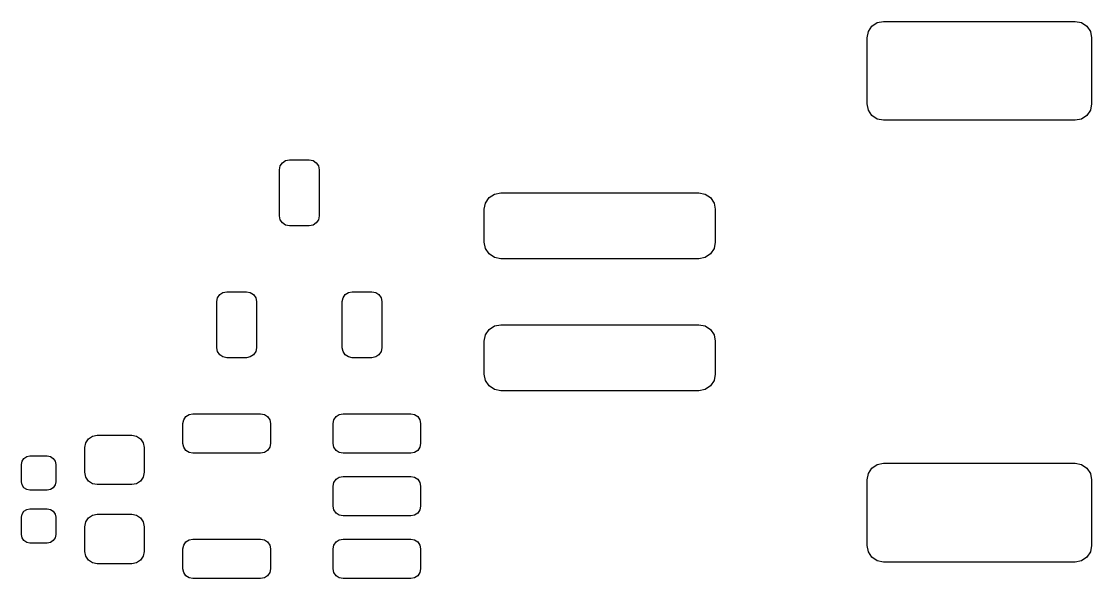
# Model space of a CAD drawing. Extents: x 2.7 to 6.46, y -4.6 to -1.67.
# Drawn here: x 5.822 to 6.461, y -3.638 to -3.305 of the extents above; entities that cross this region are included whole.
import ezdxf

# ---------------------------------------------------------------- set-up
doc = ezdxf.new("R2010")
doc.units = 0
doc.header["$MEASUREMENT"] = 0
doc.layers.add('BLACK', color=7, linetype='CONTINUOUS')

msp = doc.modelspace()

# ---------------------------------------------------------------- linework, layer by layer
at = {"layer": 'BLACK', "linetype": 'CONTINUOUS'}
for p, q in [((6.33285, -3.30587), (6.33661, -3.30512)), ((6.33661, -3.30512), (6.45079, -3.30512)), ((6.45079, -3.30512), (6.45455, -3.30587)), ((6.32677, -3.31496), (6.32752, -3.31119)), ((6.32752, -3.31119), (6.32965, -3.308)), ((6.32965, -3.308), (6.33285, -3.30587)), ((6.45455, -3.30587), (6.45775, -3.308)), ((6.45775, -3.308), (6.45988, -3.31119)), ((6.45988, -3.31119), (6.46063, -3.31496)), ((6.32677, -3.35433), (6.32677, -3.31496)), ((6.46063, -3.31496), (6.46063, -3.35433)), ((6.32752, -3.3581), (6.32677, -3.35433)), ((6.46063, -3.35433), (6.45988, -3.3581)), ((6.32965, -3.36129), (6.32752, -3.3581)), ((6.33285, -3.36342), (6.32965, -3.36129)), ((6.45775, -3.36129), (6.45455, -3.36342)), ((6.45988, -3.3581), (6.45775, -3.36129)), ((6.33661, -3.36417), (6.33285, -3.36342)), ((6.45079, -3.36417), (6.33661, -3.36417)), ((6.45455, -3.36342), (6.45079, -3.36417)), ((5.97811, -3.38952), (5.98002, -3.38824)), ((5.98002, -3.38824), (5.98228, -3.3878)), ((5.98228, -3.3878), (5.99409, -3.3878)), ((5.99409, -3.3878), (5.99635, -3.38824)), ((5.99635, -3.38824), (5.99827, -3.38952)), ((5.97638, -3.3937), (5.97683, -3.39144)), ((5.97638, -3.42126), (5.97638, -3.3937)), ((5.97683, -3.39144), (5.97811, -3.38952)), ((5.99827, -3.38952), (5.99955, -3.39144)), ((5.99955, -3.39144), (6, -3.3937)), ((6, -3.3937), (6, -3.42126)), ((6.1045, -3.40823), (6.10827, -3.40748)), ((6.10827, -3.40748), (6.22638, -3.40748)), ((6.22638, -3.40748), (6.23014, -3.40823)), ((6.09843, -3.41732), (6.09917, -3.41356)), ((6.09917, -3.41356), (6.10131, -3.41036)), ((6.10131, -3.41036), (6.1045, -3.40823)), ((6.23014, -3.40823), (6.23334, -3.41036)), ((6.23334, -3.41036), (6.23547, -3.41356)), ((6.23547, -3.41356), (6.23622, -3.41732)), ((6.09843, -3.43701), (6.09843, -3.41732)), ((6.23622, -3.41732), (6.23622, -3.43701)), ((5.97683, -3.42352), (5.97638, -3.42126)), ((5.97811, -3.42544), (5.97683, -3.42352)), ((5.98002, -3.42672), (5.97811, -3.42544)), ((5.98228, -3.42717), (5.98002, -3.42672)), ((5.99635, -3.42672), (5.99409, -3.42717)), ((5.99827, -3.42544), (5.99635, -3.42672)), ((5.99955, -3.42352), (5.99827, -3.42544)), ((6, -3.42126), (5.99955, -3.42352)), ((5.99409, -3.42717), (5.98228, -3.42717)), ((6.09917, -3.44077), (6.09843, -3.43701)), ((6.23622, -3.43701), (6.23547, -3.44077)), ((6.10131, -3.44397), (6.09917, -3.44077)), ((6.1045, -3.4461), (6.10131, -3.44397)), ((6.10827, -3.44685), (6.1045, -3.4461)), ((6.23014, -3.4461), (6.22638, -3.44685)), ((6.23334, -3.44397), (6.23014, -3.4461)), ((6.23547, -3.44077), (6.23334, -3.44397)), ((6.22638, -3.44685), (6.10827, -3.44685)), ((5.93898, -3.47244), (5.93943, -3.47018)), ((5.93943, -3.47018), (5.94071, -3.46827)), ((5.94071, -3.46827), (5.94262, -3.46698)), ((5.94262, -3.46698), (5.94488, -3.46654)), ((5.94488, -3.46654), (5.95669, -3.46654)), ((5.95669, -3.46654), (5.95895, -3.46698)), ((5.95895, -3.46698), (5.96087, -3.46827)), ((5.96087, -3.46827), (5.96215, -3.47018)), ((5.96215, -3.47018), (5.9626, -3.47244)), ((6.01378, -3.47244), (6.01423, -3.47018)), ((6.01423, -3.47018), (6.01551, -3.46827)), ((6.01551, -3.46827), (6.01743, -3.46698)), ((6.01743, -3.46698), (6.01969, -3.46654)), ((6.01969, -3.46654), (6.0315, -3.46654)), ((6.0315, -3.46654), (6.03376, -3.46698)), ((6.03376, -3.46698), (6.03567, -3.46827)), ((6.03567, -3.46827), (6.03695, -3.47018)), ((6.03695, -3.47018), (6.0374, -3.47244)), ((5.93898, -3.5), (5.93898, -3.47244)), ((5.9626, -3.47244), (5.9626, -3.5)), ((6.01378, -3.5), (6.01378, -3.47244)), ((6.0374, -3.47244), (6.0374, -3.5)), ((6.09917, -3.4923), (6.10131, -3.4891)), ((6.10131, -3.4891), (6.1045, -3.48697)), ((6.1045, -3.48697), (6.10827, -3.48622)), ((6.10827, -3.48622), (6.22638, -3.48622)), ((6.22638, -3.48622), (6.23014, -3.48697)), ((6.23014, -3.48697), (6.23334, -3.4891)), ((6.23334, -3.4891), (6.23547, -3.4923)), ((6.09843, -3.49606), (6.09917, -3.4923)), ((6.09843, -3.51575), (6.09843, -3.49606)), ((6.23547, -3.4923), (6.23622, -3.49606)), ((6.23622, -3.49606), (6.23622, -3.51575)), ((5.93943, -3.50226), (5.93898, -3.5)), ((5.94071, -3.50418), (5.93943, -3.50226)), ((5.96215, -3.50226), (5.96087, -3.50418)), ((5.9626, -3.5), (5.96215, -3.50226)), ((6.01423, -3.50226), (6.01378, -3.5)), ((6.01551, -3.50418), (6.01423, -3.50226)), ((6.03695, -3.50226), (6.03567, -3.50418)), ((6.0374, -3.5), (6.03695, -3.50226)), ((5.94262, -3.50546), (5.94071, -3.50418)), ((5.94488, -3.50591), (5.94262, -3.50546)), ((5.95669, -3.50591), (5.94488, -3.50591)), ((5.95895, -3.50546), (5.95669, -3.50591)), ((5.96087, -3.50418), (5.95895, -3.50546)), ((6.01743, -3.50546), (6.01551, -3.50418)), ((6.01969, -3.50591), (6.01743, -3.50546)), ((6.0315, -3.50591), (6.01969, -3.50591)), ((6.03376, -3.50546), (6.0315, -3.50591)), ((6.03567, -3.50418), (6.03376, -3.50546)), ((6.09917, -3.51951), (6.09843, -3.51575)), ((6.23622, -3.51575), (6.23547, -3.51951)), ((6.10131, -3.52271), (6.09917, -3.51951)), ((6.1045, -3.52484), (6.10131, -3.52271)), ((6.23334, -3.52271), (6.23014, -3.52484)), ((6.23547, -3.51951), (6.23334, -3.52271)), ((6.10827, -3.52559), (6.1045, -3.52484)), ((6.22638, -3.52559), (6.10827, -3.52559)), ((6.23014, -3.52484), (6.22638, -3.52559)), ((5.91925, -3.54302), (5.92053, -3.5411)), ((5.92053, -3.5411), (5.92244, -3.53982)), ((5.92244, -3.53982), (5.9247, -3.53937)), ((5.9247, -3.53937), (5.96506, -3.53937)), ((5.96506, -3.53937), (5.96732, -3.53982)), ((5.96732, -3.53982), (5.96923, -3.5411)), ((5.96923, -3.5411), (5.97052, -3.54302)), ((6.00882, -3.54302), (6.0101, -3.5411)), ((6.0101, -3.5411), (6.01201, -3.53982)), ((6.01201, -3.53982), (6.01427, -3.53937)), ((6.01427, -3.53937), (6.05463, -3.53937)), ((6.05463, -3.53937), (6.05689, -3.53982)), ((6.05689, -3.53982), (6.0588, -3.5411)), ((6.0588, -3.5411), (6.06008, -3.54302)), ((5.9188, -3.54528), (5.91925, -3.54302)), ((5.9188, -3.55709), (5.9188, -3.54528)), ((5.97052, -3.54302), (5.97096, -3.54528)), ((5.97096, -3.54528), (5.97096, -3.55709)), ((6.00837, -3.54528), (6.00882, -3.54302)), ((6.00837, -3.55709), (6.00837, -3.54528)), ((6.06008, -3.54302), (6.06053, -3.54528)), ((6.06053, -3.54528), (6.06053, -3.55709)), ((5.8608, -3.55672), (5.8624, -3.55433)), ((5.8624, -3.55433), (5.86479, -3.55273)), ((5.86479, -3.55273), (5.86762, -3.55217)), ((5.86762, -3.55217), (5.88829, -3.55217)), ((5.88829, -3.55217), (5.89111, -3.55273)), ((5.89111, -3.55273), (5.89351, -3.55433)), ((5.89351, -3.55433), (5.89511, -3.55672)), ((5.86024, -3.55955), (5.8608, -3.55672)), ((5.86024, -3.57431), (5.86024, -3.55955)), ((5.89511, -3.55672), (5.89567, -3.55955)), ((5.89567, -3.55955), (5.89567, -3.57431)), ((5.91925, -3.55935), (5.9188, -3.55709)), ((5.92053, -3.56126), (5.91925, -3.55935)), ((5.97052, -3.55935), (5.96923, -3.56126)), ((5.97096, -3.55709), (5.97052, -3.55935)), ((6.00882, -3.55935), (6.00837, -3.55709)), ((6.0101, -3.56126), (6.00882, -3.55935)), ((6.06008, -3.55935), (6.0588, -3.56126)), ((6.06053, -3.55709), (6.06008, -3.55935)), ((5.82283, -3.56773), (5.82394, -3.56607)), ((5.82394, -3.56607), (5.8256, -3.56496)), ((5.8256, -3.56496), (5.82756, -3.56457)), ((5.82756, -3.56457), (5.8378, -3.56457)), ((5.8378, -3.56457), (5.83975, -3.56496)), ((5.83975, -3.56496), (5.84141, -3.56607)), ((5.84141, -3.56607), (5.84252, -3.56773)), ((5.92244, -3.56254), (5.92053, -3.56126)), ((5.9247, -3.56299), (5.92244, -3.56254)), ((5.96506, -3.56299), (5.9247, -3.56299)), ((5.96732, -3.56254), (5.96506, -3.56299)), ((5.96923, -3.56126), (5.96732, -3.56254)), ((6.01201, -3.56254), (6.0101, -3.56126)), ((6.01427, -3.56299), (6.01201, -3.56254)), ((6.05463, -3.56299), (6.01427, -3.56299)), ((6.05689, -3.56254), (6.05463, -3.56299)), ((6.0588, -3.56126), (6.05689, -3.56254)), ((5.82244, -3.56969), (5.82283, -3.56773)), ((5.82244, -3.57992), (5.82244, -3.56969)), ((5.84252, -3.56773), (5.84291, -3.56969)), ((5.84291, -3.56969), (5.84291, -3.57992)), ((6.32752, -3.57497), (6.32965, -3.57178)), ((6.32965, -3.57178), (6.33285, -3.56965)), ((6.33285, -3.56965), (6.33661, -3.5689)), ((6.33661, -3.5689), (6.45079, -3.5689)), ((6.45079, -3.5689), (6.45455, -3.56965)), ((6.45455, -3.56965), (6.45775, -3.57178)), ((6.45775, -3.57178), (6.45988, -3.57497)), ((5.82283, -3.58188), (5.82244, -3.57992)), ((5.84291, -3.57992), (5.84252, -3.58188)), ((5.8608, -3.57714), (5.86024, -3.57431)), ((5.8624, -3.57953), (5.8608, -3.57714)), ((5.86479, -3.58113), (5.8624, -3.57953)), ((5.89351, -3.57953), (5.89111, -3.58113)), ((5.89511, -3.57714), (5.89351, -3.57953)), ((5.89567, -3.57431), (5.89511, -3.57714)), ((6.00882, -3.58042), (6.0101, -3.5785)), ((6.0101, -3.5785), (6.01201, -3.57722)), ((6.01201, -3.57722), (6.01427, -3.57677)), ((6.01427, -3.57677), (6.05463, -3.57677)), ((6.05463, -3.57677), (6.05689, -3.57722)), ((6.05689, -3.57722), (6.0588, -3.5785)), ((6.0588, -3.5785), (6.06008, -3.58042)), ((6.32677, -3.57874), (6.32752, -3.57497)), ((6.32677, -3.61811), (6.32677, -3.57874)), ((6.45988, -3.57497), (6.46063, -3.57874)), ((6.46063, -3.57874), (6.46063, -3.61811)), ((5.82394, -3.58354), (5.82283, -3.58188)), ((5.8256, -3.58465), (5.82394, -3.58354)), ((5.82756, -3.58504), (5.8256, -3.58465)), ((5.8378, -3.58504), (5.82756, -3.58504)), ((5.83975, -3.58465), (5.8378, -3.58504)), ((5.84141, -3.58354), (5.83975, -3.58465)), ((5.84252, -3.58188), (5.84141, -3.58354)), ((5.86762, -3.58169), (5.86479, -3.58113)), ((5.88829, -3.58169), (5.86762, -3.58169)), ((5.89111, -3.58113), (5.88829, -3.58169)), ((6.00837, -3.58268), (6.00882, -3.58042)), ((6.00837, -3.59449), (6.00837, -3.58268)), ((6.06008, -3.58042), (6.06053, -3.58268)), ((6.06053, -3.58268), (6.06053, -3.59449)), ((5.82244, -3.60118), (5.82283, -3.59922)), ((5.82283, -3.59922), (5.82394, -3.59756)), ((5.82394, -3.59756), (5.8256, -3.59645)), ((5.8256, -3.59645), (5.82756, -3.59606)), ((5.82756, -3.59606), (5.8378, -3.59606)), ((5.8378, -3.59606), (5.83975, -3.59645)), ((5.83975, -3.59645), (5.84141, -3.59756)), ((5.84141, -3.59756), (5.84252, -3.59922)), ((5.84252, -3.59922), (5.84291, -3.60118)), ((6.00882, -3.59675), (6.00837, -3.59449)), ((6.0101, -3.59866), (6.00882, -3.59675)), ((6.01201, -3.59994), (6.0101, -3.59866)), ((6.0588, -3.59866), (6.05689, -3.59994)), ((6.06008, -3.59675), (6.0588, -3.59866)), ((6.06053, -3.59449), (6.06008, -3.59675)), ((5.82244, -3.61142), (5.82244, -3.60118)), ((5.84291, -3.60118), (5.84291, -3.61142)), ((5.86024, -3.60679), (5.8608, -3.60397)), ((5.8608, -3.60397), (5.8624, -3.60157)), ((5.8624, -3.60157), (5.86479, -3.59997)), ((5.86479, -3.59997), (5.86762, -3.59941)), ((5.86762, -3.59941), (5.88829, -3.59941)), ((5.88829, -3.59941), (5.89111, -3.59997)), ((5.89111, -3.59997), (5.89351, -3.60157)), ((5.89351, -3.60157), (5.89511, -3.60397)), ((5.89511, -3.60397), (5.89567, -3.60679)), ((6.01427, -3.60039), (6.01201, -3.59994)), ((6.05463, -3.60039), (6.01427, -3.60039)), ((6.05689, -3.59994), (6.05463, -3.60039)), ((5.82283, -3.61338), (5.82244, -3.61142)), ((5.84291, -3.61142), (5.84252, -3.61338)), ((5.86024, -3.62156), (5.86024, -3.60679)), ((5.89567, -3.60679), (5.89567, -3.62156)), ((5.82394, -3.61504), (5.82283, -3.61338)), ((5.8256, -3.61615), (5.82394, -3.61504)), ((5.82756, -3.61654), (5.8256, -3.61615)), ((5.8378, -3.61654), (5.82756, -3.61654)), ((5.83975, -3.61615), (5.8378, -3.61654)), ((5.84141, -3.61504), (5.83975, -3.61615)), ((5.84252, -3.61338), (5.84141, -3.61504)), ((5.9188, -3.62008), (5.91925, -3.61782)), ((5.91925, -3.61782), (5.92053, -3.6159)), ((5.92053, -3.6159), (5.92244, -3.61462)), ((5.92244, -3.61462), (5.9247, -3.61417)), ((5.9247, -3.61417), (5.96506, -3.61417)), ((5.96506, -3.61417), (5.96732, -3.61462)), ((5.96732, -3.61462), (5.96923, -3.6159)), ((5.96923, -3.6159), (5.97052, -3.61782)), ((5.97052, -3.61782), (5.97096, -3.62008)), ((6.00837, -3.62008), (6.00882, -3.61782)), ((6.00882, -3.61782), (6.0101, -3.6159)), ((6.0101, -3.6159), (6.01201, -3.61462)), ((6.01201, -3.61462), (6.01427, -3.61417)), ((6.01427, -3.61417), (6.05463, -3.61417)), ((6.05463, -3.61417), (6.05689, -3.61462)), ((6.05689, -3.61462), (6.0588, -3.6159)), ((6.0588, -3.6159), (6.06008, -3.61782)), ((6.06008, -3.61782), (6.06053, -3.62008)), ((6.32752, -3.62188), (6.32677, -3.61811)), ((6.46063, -3.61811), (6.45988, -3.62188)), ((5.8608, -3.62438), (5.86024, -3.62156)), ((5.8624, -3.62677), (5.8608, -3.62438)), ((5.89511, -3.62438), (5.89351, -3.62677)), ((5.89567, -3.62156), (5.89511, -3.62438)), ((5.9188, -3.63189), (5.9188, -3.62008)), ((5.97096, -3.62008), (5.97096, -3.63189)), ((6.00837, -3.63189), (6.00837, -3.62008)), ((6.06053, -3.62008), (6.06053, -3.63189)), ((6.32965, -3.62507), (6.32752, -3.62188)), ((6.45988, -3.62188), (6.45775, -3.62507)), ((5.86479, -3.62838), (5.8624, -3.62677)), ((5.86762, -3.62894), (5.86479, -3.62838)), ((5.88829, -3.62894), (5.86762, -3.62894)), ((5.89111, -3.62838), (5.88829, -3.62894)), ((5.89351, -3.62677), (5.89111, -3.62838)), ((6.33285, -3.6272), (6.32965, -3.62507)), ((6.33661, -3.62795), (6.33285, -3.6272)), ((6.45079, -3.62795), (6.33661, -3.62795)), ((6.45455, -3.6272), (6.45079, -3.62795)), ((6.45775, -3.62507), (6.45455, -3.6272)), ((5.91925, -3.63415), (5.9188, -3.63189)), ((5.92053, -3.63607), (5.91925, -3.63415)), ((5.92244, -3.63735), (5.92053, -3.63607)), ((5.9247, -3.6378), (5.92244, -3.63735)), ((5.96732, -3.63735), (5.96506, -3.6378)), ((5.96923, -3.63607), (5.96732, -3.63735)), ((5.97052, -3.63415), (5.96923, -3.63607)), ((5.97096, -3.63189), (5.97052, -3.63415)), ((6.00882, -3.63415), (6.00837, -3.63189)), ((6.0101, -3.63607), (6.00882, -3.63415)), ((6.01201, -3.63735), (6.0101, -3.63607)), ((6.01427, -3.6378), (6.01201, -3.63735)), ((6.05689, -3.63735), (6.05463, -3.6378)), ((6.0588, -3.63607), (6.05689, -3.63735)), ((6.06008, -3.63415), (6.0588, -3.63607)), ((6.06053, -3.63189), (6.06008, -3.63415)), ((5.96506, -3.6378), (5.9247, -3.6378)), ((6.05463, -3.6378), (6.01427, -3.6378))]:
    msp.add_line(p, q, dxfattribs=at)

doc.saveas('drawing.dxf')
